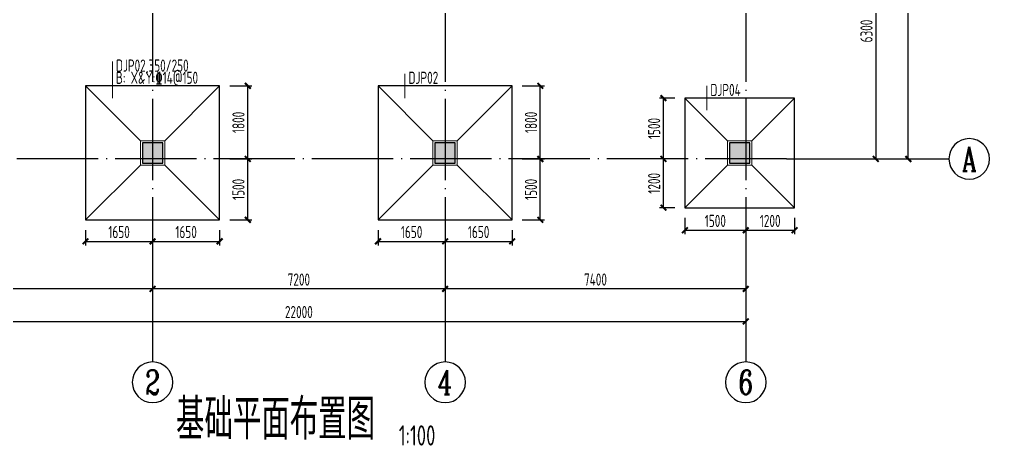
# Model space of a CAD drawing. Extents: x 9731685 to 18866768, y -962146 to 194094.
# Drawn here: x 9796517 to 9820395, y 14506 to 25002 of the extents above; entities that cross this region are included whole.
import ezdxf
from ezdxf.enums import TextEntityAlignment as Align

# ---------------------------------------------------------------- set-up
doc = ezdxf.new("R2010")
doc.units = 0
doc.header["$LTSCALE"] = 1000
doc.linetypes.add('DOTE', pattern=[2.42, 2, -0.2, 0.02, -0.2])
doc.layers.get('0').update_dxf_attribs({"linetype": 'CONTINUOUS'})
doc.layers.get('Defpoints').update_dxf_attribs({"linetype": 'CONTINUOUS'})
for name, color, linetype in [('10', 7, 'CONTINUOUS'), ('AXIS', 1, 'DOTE'), ('AXIS_DIM', 3, 'CONTINUOUS'), ('AXIS_NUM', 7, 'CONTINUOUS'), ('COLU', 7, 'CONTINUOUS'), ('COLU_HATCH', 251, 'CONTINUOUS'), ('DIM', 3, 'CONTINUOUS'), ('NUM', 7, 'CONTINUOUS')]:
    doc.layers.add(name, color=color, linetype=linetype)
doc.layers.add('1505', color=2, linetype='CONTINUOUS', lineweight=18)
doc.layers.add('1526', color=7, linetype='CONTINUOUS', lineweight=18)
doc.layers.add('709', color=7, linetype='CONTINUOUS', lineweight=18, true_color=0xdfdfdf)
doc.styles.add('TSSD_Axis', font='Complex.shx', dxfattribs={"width": 0.7, "bigfont": 'hztxt.shx'})
doc.styles.add('TSSD_Dimension', font='Tssdeng.shx', dxfattribs={"width": 0.7, "bigfont": 'hztxt.shx'})
doc.styles.add('TSSD_Norm', font='Tssdeng.shx', dxfattribs={"width": 0.7, "bigfont": 'hztxt.shx'})
doc.styles.add('TSSD_Rein', font='Tssdeng.shx', dxfattribs={"width": 0.7, "bigfont": 'hztxt.shx'})
doc.dimstyles.new('TSSD_100_100$0', dxfattribs={"dimtxt": 300, "dimasz": 100, "dimexe": 100, "dimexo": 250, "dimgap": 80, "dimtad": 1, "dimdec": 0, "dimzin": 0, "dimdsep": 46, "dimtxsty": 'TSSD_Dimension', "dimblk1": 'ARCHTICK', "dimblk2": 'ARCHTICK', "dimsah": 1, "dimcen": 0, "dimclrd": 3, "dimclre": 256, "dimclrt": 7, "dimadec": 1, "dimazin": 0, "dimtfac": 1, "dimtdec": 0, "dimtix": 1, "dimtmove": 2, "dimatfit": 3, "dimldrblk": 'ARCHTICK', "dimfxl": 1, "dimtolj": 1, "dimtzin": 0, "dimarcsym": 0})

# ---------------------------------------------------------------- blocks, each defined once
blk = doc.blocks.new('ts_axno')
at = {"color": 0, "linetype": 'ByBlock', "lineweight": -2}
blk.add_circle((0, 0), 0.5, dxfattribs=at)
at = {"color": 0, "linetype": 'ByBlock', "lineweight": -2, "style": 'TSSD_Axis', "width": 0.7}
blk.add_attdef('A', text='', height=0.6, dxfattribs=at).set_placement((0, 0), align=Align.MIDDLE_CENTER)
blk = doc.blocks.new('_ArchTick')
at = {"color": 0, "linetype": 'ByBlock', "const_width": 0.5}
blk.add_lwpolyline([(-0.71, -0.71), (0.71, 0.71)], dxfattribs=at)
blk = doc.blocks.new('*D692')
at = {"layer": 'AXIS_DIM', "lineweight": -2}
for p, q in [((9806995, 20315), (9806995, 18265)), ((9814395, 20315), (9814395, 18265))]:
    blk.add_line(p, q, dxfattribs=at)
at = {"layer": 'AXIS_DIM', "color": 3, "lineweight": -2}
blk.add_line((9814395, 18365), (9806995, 18365), dxfattribs=at)
at = {"layer": 'Defpoints', "color": 0}
for p in [(9806995, 20565), (9814395, 20565), (9806995, 18365)]:
    blk.add_point(p, dxfattribs=at)
at = {"layer": 'AXIS_DIM', "color": 3, "lineweight": -2, "xscale": 100, "yscale": 100, "zscale": 100, "rotation": 180}
blk.add_blockref('_ArchTick', (9806995, 18365), dxfattribs=at)
at = {"layer": 'AXIS_DIM', "color": 3, "lineweight": -2, "xscale": 100, "yscale": 100, "zscale": 100}
blk.add_blockref('_ArchTick', (9814395, 18365), dxfattribs=at)
at = {"layer": 'AXIS_DIM', "color": 7, "insert": (9810695, 18595), "char_height": 300, "attachment_point": 5, "style": 'TSSD_Dimension'}
blk.add_mtext('\\A1;7400', dxfattribs=at)
blk = doc.blocks.new('*D693')
at = {"layer": 'AXIS_DIM', "lineweight": -2}
for p, q in [((9799795, 20315), (9799795, 18265)), ((9806995, 20315), (9806995, 18265))]:
    blk.add_line(p, q, dxfattribs=at)
at = {"layer": 'AXIS_DIM', "color": 3, "lineweight": -2}
blk.add_line((9806995, 18365), (9799795, 18365), dxfattribs=at)
at = {"layer": 'Defpoints', "color": 0}
for p in [(9799795, 20565), (9806995, 20565), (9799795, 18365)]:
    blk.add_point(p, dxfattribs=at)
at = {"layer": 'AXIS_DIM', "color": 3, "lineweight": -2, "xscale": 100, "yscale": 100, "zscale": 100, "rotation": 180}
blk.add_blockref('_ArchTick', (9799795, 18365), dxfattribs=at)
at = {"layer": 'AXIS_DIM', "color": 3, "lineweight": -2, "xscale": 100, "yscale": 100, "zscale": 100}
blk.add_blockref('_ArchTick', (9806995, 18365), dxfattribs=at)
at = {"layer": 'AXIS_DIM', "color": 7, "insert": (9803395, 18595), "char_height": 300, "attachment_point": 5, "style": 'TSSD_Dimension'}
blk.add_mtext('\\A1;7200', dxfattribs=at)
blk = doc.blocks.new('*D694')
at = {"layer": 'AXIS_DIM', "lineweight": -2}
for p, q in [((9792395, 20315), (9792395, 18265)), ((9799795, 20315), (9799795, 18265))]:
    blk.add_line(p, q, dxfattribs=at)
at = {"layer": 'AXIS_DIM', "color": 3, "lineweight": -2}
blk.add_line((9799795, 18365), (9792395, 18365), dxfattribs=at)
at = {"layer": 'Defpoints', "color": 0}
for p in [(9792395, 20565), (9799795, 20565), (9792395, 18365)]:
    blk.add_point(p, dxfattribs=at)
at = {"layer": 'AXIS_DIM', "color": 3, "lineweight": -2, "xscale": 100, "yscale": 100, "zscale": 100, "rotation": 180}
blk.add_blockref('_ArchTick', (9792395, 18365), dxfattribs=at)
at = {"layer": 'AXIS_DIM', "color": 3, "lineweight": -2, "xscale": 100, "yscale": 100, "zscale": 100}
blk.add_blockref('_ArchTick', (9799795, 18365), dxfattribs=at)
at = {"layer": 'AXIS_DIM', "color": 7, "insert": (9796095, 18595), "char_height": 300, "attachment_point": 5, "style": 'TSSD_Dimension'}
blk.add_mtext('\\A1;7400', dxfattribs=at)
blk = doc.blocks.new('*D695')
at = {"layer": 'AXIS_DIM', "lineweight": -2}
for p, q in [((9792395, 20315), (9792395, 17465)), ((9814395, 20315), (9814395, 17465))]:
    blk.add_line(p, q, dxfattribs=at)
at = {"layer": 'AXIS_DIM', "color": 3, "lineweight": -2}
blk.add_line((9792395, 17565), (9814395, 17565), dxfattribs=at)
at = {"layer": 'Defpoints', "color": 0}
for p in [(9792395, 20565), (9814395, 20565), (9814395, 17565)]:
    blk.add_point(p, dxfattribs=at)
at = {"layer": 'AXIS_DIM', "color": 3, "lineweight": -2, "xscale": 100, "yscale": 100, "zscale": 100, "rotation": 180}
blk.add_blockref('_ArchTick', (9792395, 17565), dxfattribs=at)
at = {"layer": 'AXIS_DIM', "color": 3, "lineweight": -2, "xscale": 100, "yscale": 100, "zscale": 100}
blk.add_blockref('_ArchTick', (9814395, 17565), dxfattribs=at)
at = {"layer": 'AXIS_DIM', "color": 7, "insert": (9803395, 17795), "char_height": 300, "attachment_point": 5, "style": 'TSSD_Dimension'}
blk.add_mtext('\\A1;22000', dxfattribs=at)
blk = doc.blocks.new('*D698')
at = {"layer": 'AXIS_DIM', "lineweight": -2}
for p, q in [((9815645, 27865), (9817695, 27865)), ((9815645, 21565), (9817695, 21565))]:
    blk.add_line(p, q, dxfattribs=at)
at = {"layer": 'AXIS_DIM', "color": 3, "lineweight": -2}
blk.add_line((9817595, 27865), (9817595, 21565), dxfattribs=at)
at = {"layer": 'Defpoints', "color": 0}
for p in [(9815395, 27865), (9815395, 21565), (9817595, 21565)]:
    blk.add_point(p, dxfattribs=at)
at = {"layer": 'AXIS_DIM', "color": 3, "lineweight": -2, "xscale": 100, "yscale": 100, "zscale": 100}
for p, rotation in [((9817595, 27865), 90), ((9817595, 21565), 270)]:
    blk.add_blockref('_ArchTick', p, dxfattribs=dict(at, rotation=rotation))
at = {"layer": 'AXIS_DIM', "color": 7, "insert": (9817365, 24715), "char_height": 300, "attachment_point": 5, "rotation": 90, "style": 'TSSD_Dimension'}
blk.add_mtext('\\A1;6300', dxfattribs=at)
blk = doc.blocks.new('*D699')
at = {"layer": 'AXIS_DIM', "lineweight": -2}
for p, q in [((9815645, 36565), (9818495, 36565)), ((9815645, 21565), (9818495, 21565))]:
    blk.add_line(p, q, dxfattribs=at)
at = {"layer": 'AXIS_DIM', "color": 3, "lineweight": -2}
blk.add_line((9818395, 21565), (9818395, 36565), dxfattribs=at)
at = {"layer": 'Defpoints', "color": 0}
for p in [(9815395, 36565), (9818395, 36565), (9815395, 21565)]:
    blk.add_point(p, dxfattribs=at)
at = {"layer": 'AXIS_DIM', "color": 3, "lineweight": -2, "xscale": 100, "yscale": 100, "zscale": 100}
for p, rotation in [((9818395, 36565), 90), ((9818395, 21565), 270)]:
    blk.add_blockref('_ArchTick', p, dxfattribs=dict(at, rotation=rotation))
at = {"layer": 'AXIS_DIM', "color": 7, "insert": (9818165, 29065), "char_height": 300, "attachment_point": 5, "rotation": 90, "style": 'TSSD_Dimension'}
blk.add_mtext('\\A1;15000', dxfattribs=at)
blk = doc.blocks.new('*D713')
at = {"layer": 'Defpoints', "color": 0}
for p in [(9798145, 20065), (9799795, 20065), (9799795, 19536)]:
    blk.add_point(p, dxfattribs=at)
at = {"layer": 'DIM', "lineweight": -2}
for p, q in [((9798145, 19815), (9798145, 19436)), ((9799795, 19815), (9799795, 19436))]:
    blk.add_line(p, q, dxfattribs=at)
at = {"layer": 'DIM', "color": 3, "lineweight": -2}
blk.add_line((9798145, 19536), (9799795, 19536), dxfattribs=at)
at = {"layer": 'DIM', "color": 3, "lineweight": -2, "xscale": 100, "yscale": 100, "zscale": 100, "rotation": 180}
blk.add_blockref('_ArchTick', (9798145, 19536), dxfattribs=at)
at = {"layer": 'DIM', "color": 3, "lineweight": -2, "xscale": 100, "yscale": 100, "zscale": 100}
blk.add_blockref('_ArchTick', (9799795, 19536), dxfattribs=at)
at = {"layer": 'DIM', "color": 7, "insert": (9798970, 19766), "char_height": 300, "attachment_point": 5, "style": 'TSSD_Dimension'}
blk.add_mtext('\\A1;1650', dxfattribs=at)
blk = doc.blocks.new('*D714')
at = {"layer": 'Defpoints', "color": 0}
for p in [(9799795, 20065), (9801445, 20065), (9801445, 19536)]:
    blk.add_point(p, dxfattribs=at)
at = {"layer": 'DIM', "lineweight": -2}
for p, q in [((9799795, 19815), (9799795, 19436)), ((9801445, 19815), (9801445, 19436))]:
    blk.add_line(p, q, dxfattribs=at)
at = {"layer": 'DIM', "color": 3, "lineweight": -2}
blk.add_line((9799795, 19536), (9801445, 19536), dxfattribs=at)
at = {"layer": 'DIM', "color": 3, "lineweight": -2, "xscale": 100, "yscale": 100, "zscale": 100, "rotation": 180}
blk.add_blockref('_ArchTick', (9799795, 19536), dxfattribs=at)
at = {"layer": 'DIM', "color": 3, "lineweight": -2, "xscale": 100, "yscale": 100, "zscale": 100}
blk.add_blockref('_ArchTick', (9801445, 19536), dxfattribs=at)
at = {"layer": 'DIM', "color": 7, "insert": (9800620, 19766), "char_height": 300, "attachment_point": 5, "style": 'TSSD_Dimension'}
blk.add_mtext('\\A1;1650', dxfattribs=at)
blk = doc.blocks.new('*D715')
at = {"layer": 'Defpoints', "color": 0}
for p in [(9801445, 21565), (9802138, 21565), (9801445, 20065)]:
    blk.add_point(p, dxfattribs=at)
at = {"layer": 'DIM', "lineweight": -2}
for p, q in [((9801695, 21565), (9802238, 21565)), ((9801695, 20065), (9802238, 20065))]:
    blk.add_line(p, q, dxfattribs=at)
at = {"layer": 'DIM', "color": 3, "lineweight": -2}
blk.add_line((9802138, 20065), (9802138, 21565), dxfattribs=at)
at = {"layer": 'DIM', "color": 3, "lineweight": -2, "xscale": 100, "yscale": 100, "zscale": 100}
for p, rotation in [((9802138, 21565), 90), ((9802138, 20065), 270)]:
    blk.add_blockref('_ArchTick', p, dxfattribs=dict(at, rotation=rotation))
at = {"layer": 'DIM', "color": 7, "insert": (9801908, 20815), "char_height": 300, "attachment_point": 5, "rotation": 90, "style": 'TSSD_Dimension'}
blk.add_mtext('\\A1;1500', dxfattribs=at)
blk = doc.blocks.new('*D716')
at = {"layer": 'Defpoints', "color": 0}
for p in [(9801445, 23365), (9802138, 23365), (9801445, 21565)]:
    blk.add_point(p, dxfattribs=at)
at = {"layer": 'DIM', "lineweight": -2}
for p, q in [((9801695, 23365), (9802238, 23365)), ((9801695, 21565), (9802238, 21565))]:
    blk.add_line(p, q, dxfattribs=at)
at = {"layer": 'DIM', "color": 3, "lineweight": -2}
blk.add_line((9802138, 21565), (9802138, 23365), dxfattribs=at)
at = {"layer": 'DIM', "color": 3, "lineweight": -2, "xscale": 100, "yscale": 100, "zscale": 100}
for p, rotation in [((9802138, 23365), 90), ((9802138, 21565), 270)]:
    blk.add_blockref('_ArchTick', p, dxfattribs=dict(at, rotation=rotation))
at = {"layer": 'DIM', "color": 7, "insert": (9801908, 22465), "char_height": 300, "attachment_point": 5, "rotation": 90, "style": 'TSSD_Dimension'}
blk.add_mtext('\\A1;1800', dxfattribs=at)
blk = doc.blocks.new('*D717')
at = {"layer": 'Defpoints', "color": 0}
for p in [(9805345, 20065), (9806995, 20065), (9806995, 19536)]:
    blk.add_point(p, dxfattribs=at)
at = {"layer": 'DIM', "lineweight": -2}
for p, q in [((9805345, 19815), (9805345, 19436)), ((9806995, 19815), (9806995, 19436))]:
    blk.add_line(p, q, dxfattribs=at)
at = {"layer": 'DIM', "color": 3, "lineweight": -2}
blk.add_line((9805345, 19536), (9806995, 19536), dxfattribs=at)
at = {"layer": 'DIM', "color": 3, "lineweight": -2, "xscale": 100, "yscale": 100, "zscale": 100, "rotation": 180}
blk.add_blockref('_ArchTick', (9805345, 19536), dxfattribs=at)
at = {"layer": 'DIM', "color": 3, "lineweight": -2, "xscale": 100, "yscale": 100, "zscale": 100}
blk.add_blockref('_ArchTick', (9806995, 19536), dxfattribs=at)
at = {"layer": 'DIM', "color": 7, "insert": (9806170, 19766), "char_height": 300, "attachment_point": 5, "style": 'TSSD_Dimension'}
blk.add_mtext('\\A1;1650', dxfattribs=at)
blk = doc.blocks.new('*D718')
at = {"layer": 'Defpoints', "color": 0}
for p in [(9806995, 20065), (9808645, 20065), (9808645, 19536)]:
    blk.add_point(p, dxfattribs=at)
at = {"layer": 'DIM', "lineweight": -2}
for p, q in [((9806995, 19815), (9806995, 19436)), ((9808645, 19815), (9808645, 19436))]:
    blk.add_line(p, q, dxfattribs=at)
at = {"layer": 'DIM', "color": 3, "lineweight": -2}
blk.add_line((9806995, 19536), (9808645, 19536), dxfattribs=at)
at = {"layer": 'DIM', "color": 3, "lineweight": -2, "xscale": 100, "yscale": 100, "zscale": 100, "rotation": 180}
blk.add_blockref('_ArchTick', (9806995, 19536), dxfattribs=at)
at = {"layer": 'DIM', "color": 3, "lineweight": -2, "xscale": 100, "yscale": 100, "zscale": 100}
blk.add_blockref('_ArchTick', (9808645, 19536), dxfattribs=at)
at = {"layer": 'DIM', "color": 7, "insert": (9807820, 19766), "char_height": 300, "attachment_point": 5, "style": 'TSSD_Dimension'}
blk.add_mtext('\\A1;1650', dxfattribs=at)
blk = doc.blocks.new('*D719')
at = {"layer": 'Defpoints', "color": 0}
for p in [(9808645, 21565), (9809338, 21565), (9808645, 20065)]:
    blk.add_point(p, dxfattribs=at)
at = {"layer": 'DIM', "lineweight": -2}
for p, q in [((9808895, 21565), (9809438, 21565)), ((9808895, 20065), (9809438, 20065))]:
    blk.add_line(p, q, dxfattribs=at)
at = {"layer": 'DIM', "color": 3, "lineweight": -2}
blk.add_line((9809338, 20065), (9809338, 21565), dxfattribs=at)
at = {"layer": 'DIM', "color": 3, "lineweight": -2, "xscale": 100, "yscale": 100, "zscale": 100}
for p, rotation in [((9809338, 21565), 90), ((9809338, 20065), 270)]:
    blk.add_blockref('_ArchTick', p, dxfattribs=dict(at, rotation=rotation))
at = {"layer": 'DIM', "color": 7, "insert": (9809108, 20815), "char_height": 300, "attachment_point": 5, "rotation": 90, "style": 'TSSD_Dimension'}
blk.add_mtext('\\A1;1500', dxfattribs=at)
blk = doc.blocks.new('*D720')
at = {"layer": 'Defpoints', "color": 0}
for p in [(9808645, 23365), (9809338, 23365), (9808645, 21565)]:
    blk.add_point(p, dxfattribs=at)
at = {"layer": 'DIM', "lineweight": -2}
for p, q in [((9808895, 23365), (9809438, 23365)), ((9808895, 21565), (9809438, 21565))]:
    blk.add_line(p, q, dxfattribs=at)
at = {"layer": 'DIM', "color": 3, "lineweight": -2}
blk.add_line((9809338, 21565), (9809338, 23365), dxfattribs=at)
at = {"layer": 'DIM', "color": 3, "lineweight": -2, "xscale": 100, "yscale": 100, "zscale": 100}
for p, rotation in [((9809338, 23365), 90), ((9809338, 21565), 270)]:
    blk.add_blockref('_ArchTick', p, dxfattribs=dict(at, rotation=rotation))
at = {"layer": 'DIM', "color": 7, "insert": (9809108, 22465), "char_height": 300, "attachment_point": 5, "rotation": 90, "style": 'TSSD_Dimension'}
blk.add_mtext('\\A1;1800', dxfattribs=at)
blk = doc.blocks.new('*D721')
at = {"layer": 'Defpoints', "color": 0}
for p in [(9812895, 20365), (9814395, 20365), (9814395, 19809)]:
    blk.add_point(p, dxfattribs=at)
at = {"layer": 'DIM', "lineweight": -2}
for p, q in [((9812895, 20115), (9812895, 19709)), ((9814395, 20115), (9814395, 19709))]:
    blk.add_line(p, q, dxfattribs=at)
at = {"layer": 'DIM', "color": 3, "lineweight": -2}
blk.add_line((9812895, 19809), (9814395, 19809), dxfattribs=at)
at = {"layer": 'DIM', "color": 3, "lineweight": -2, "xscale": 100, "yscale": 100, "zscale": 100, "rotation": 180}
blk.add_blockref('_ArchTick', (9812895, 19809), dxfattribs=at)
at = {"layer": 'DIM', "color": 3, "lineweight": -2, "xscale": 100, "yscale": 100, "zscale": 100}
blk.add_blockref('_ArchTick', (9814395, 19809), dxfattribs=at)
at = {"layer": 'DIM', "color": 7, "insert": (9813645, 20039), "char_height": 300, "attachment_point": 5, "style": 'TSSD_Dimension'}
blk.add_mtext('\\A1;1500', dxfattribs=at)
blk = doc.blocks.new('*D722')
at = {"layer": 'Defpoints', "color": 0}
for p in [(9814395, 20365), (9815595, 20365), (9815595, 19809)]:
    blk.add_point(p, dxfattribs=at)
at = {"layer": 'DIM', "lineweight": -2}
for p, q in [((9814395, 20115), (9814395, 19709)), ((9815595, 20115), (9815595, 19709))]:
    blk.add_line(p, q, dxfattribs=at)
at = {"layer": 'DIM', "color": 3, "lineweight": -2}
blk.add_line((9814395, 19809), (9815595, 19809), dxfattribs=at)
at = {"layer": 'DIM', "color": 3, "lineweight": -2, "xscale": 100, "yscale": 100, "zscale": 100, "rotation": 180}
blk.add_blockref('_ArchTick', (9814395, 19809), dxfattribs=at)
at = {"layer": 'DIM', "color": 3, "lineweight": -2, "xscale": 100, "yscale": 100, "zscale": 100}
blk.add_blockref('_ArchTick', (9815595, 19809), dxfattribs=at)
at = {"layer": 'DIM', "color": 7, "insert": (9814995, 20039), "char_height": 300, "attachment_point": 5, "style": 'TSSD_Dimension'}
blk.add_mtext('\\A1;1200', dxfattribs=at)
blk = doc.blocks.new('*D723')
at = {"layer": 'Defpoints', "color": 0}
for p in [(9812369, 21565), (9812895, 21565), (9812895, 20365)]:
    blk.add_point(p, dxfattribs=at)
at = {"layer": 'DIM', "lineweight": -2}
for p, q in [((9812645, 21565), (9812269, 21565)), ((9812645, 20365), (9812269, 20365))]:
    blk.add_line(p, q, dxfattribs=at)
at = {"layer": 'DIM', "color": 3, "lineweight": -2}
blk.add_line((9812369, 20365), (9812369, 21565), dxfattribs=at)
at = {"layer": 'DIM', "color": 3, "lineweight": -2, "xscale": 100, "yscale": 100, "zscale": 100}
for p, rotation in [((9812369, 21565), 90), ((9812369, 20365), 270)]:
    blk.add_blockref('_ArchTick', p, dxfattribs=dict(at, rotation=rotation))
at = {"layer": 'DIM', "color": 7, "insert": (9812139, 20965), "char_height": 300, "attachment_point": 5, "rotation": 90, "style": 'TSSD_Dimension'}
blk.add_mtext('\\A1;1200', dxfattribs=at)
blk = doc.blocks.new('*D724')
at = {"layer": 'Defpoints', "color": 0}
for p in [(9812369, 23065), (9812895, 23065), (9812895, 21565)]:
    blk.add_point(p, dxfattribs=at)
at = {"layer": 'DIM', "lineweight": -2}
for p, q in [((9812645, 23065), (9812269, 23065)), ((9812645, 21565), (9812269, 21565))]:
    blk.add_line(p, q, dxfattribs=at)
at = {"layer": 'DIM', "color": 3, "lineweight": -2}
blk.add_line((9812369, 21565), (9812369, 23065), dxfattribs=at)
at = {"layer": 'DIM', "color": 3, "lineweight": -2, "xscale": 100, "yscale": 100, "zscale": 100}
for p, rotation in [((9812369, 23065), 90), ((9812369, 21565), 270)]:
    blk.add_blockref('_ArchTick', p, dxfattribs=dict(at, rotation=rotation))
at = {"layer": 'DIM', "color": 7, "insert": (9812139, 22315), "char_height": 300, "attachment_point": 5, "rotation": 90, "style": 'TSSD_Dimension'}
blk.add_mtext('\\A1;1500', dxfattribs=at)

msp = doc.modelspace()

# ---------------------------------------------------------------- hatches: boundary and pattern name
at = {"layer": 'COLU_HATCH'}
for points in [[(9800045.4, 21464.9), (9800045.4, 21964.9), (9799545.4, 21964.9), (9799545.4, 21464.9)], [(9807245.4, 21464.9), (9807245.4, 21964.9), (9806745.4, 21964.9), (9806745.4, 21464.9)], [(9814495.4, 21464.9), (9814495.4, 21964.9), (9813995.4, 21964.9), (9813995.4, 21464.9)]]:
    msp.add_hatch(color=256, dxfattribs=at).paths.add_polyline_path(points)

# ---------------------------------------------------------------- linework, layer by layer
at = {"layer": '10', "ltscale": 1}
for points in [[(9800045.4, 21464.9), (9800045.4, 21964.9), (9799545.4, 21964.9), (9799545.4, 21464.9)], [(9807245.4, 21464.9), (9807245.4, 21964.9), (9806745.4, 21964.9), (9806745.4, 21464.9)], [(9814495.4, 21464.9), (9814495.4, 21964.9), (9813995.4, 21964.9), (9813995.4, 21464.9)]]:
    msp.add_lwpolyline(points, close=True, dxfattribs=at)
at = {"layer": '1505', "ltscale": 1}
for points in [[(9798145.4, 23364.9), (9799495.4, 22014.9)], [(9801445.4, 23364.9), (9800095.4, 22014.9)], [(9805345.4, 23364.9), (9806695.4, 22014.9)], [(9808645.4, 23364.9), (9807295.4, 22014.9)], [(9812895.4, 23064.9), (9813945.4, 22014.9)], [(9815595.4, 23064.9), (9814545.4, 22014.9)], [(9798145.4, 20064.9), (9799495.4, 21414.9)], [(9801445.4, 20064.9), (9800095.4, 21414.9)], [(9805345.4, 20064.9), (9806695.4, 21414.9)], [(9808645.4, 20064.9), (9807295.4, 21414.9)], [(9812895.4, 20364.9), (9813945.4, 21414.9)], [(9815595.4, 20364.9), (9814545.4, 21414.9)]]:
    msp.add_lwpolyline(points, dxfattribs=at)
for points in [[(9799495.4, 21414.9), (9800095.4, 21414.9), (9800095.4, 22014.9), (9799495.4, 22014.9)], [(9806695.4, 21414.9), (9807295.4, 21414.9), (9807295.4, 22014.9), (9806695.4, 22014.9)], [(9813945.4, 21414.9), (9814545.4, 21414.9), (9814545.4, 22014.9), (9813945.4, 22014.9)]]:
    msp.add_lwpolyline(points, close=True, dxfattribs=at)
at = {"layer": '1526', "ltscale": 1}
for p, q in [((9798805.4, 23064.9), (9798805.4, 23964.9)), ((9806005.4, 23064.9), (9806005.4, 23664.9)), ((9813435.4, 22764.9), (9813435.4, 23364.9))]:
    msp.add_line(p, q, dxfattribs=at)
at = {"layer": '709', "linetype": 'Continuous'}
for points in [[(9800045.4, 21464.9), (9800045.4, 21964.9), (9799545.4, 21964.9), (9799545.4, 21464.9)], [(9807245.4, 21464.9), (9807245.4, 21964.9), (9806745.4, 21964.9), (9806745.4, 21464.9)], [(9814495.4, 21464.9), (9814495.4, 21964.9), (9813995.4, 21964.9), (9813995.4, 21464.9)]]:
    msp.add_lwpolyline(points, close=True, dxfattribs=at)
at = {"layer": 'AXIS'}
for p, q in [((9799795.4, 37564.9, 0), (9799795.4, 20564.9, 0)), ((9806995.4, 37564.9, 0), (9806995.4, 20564.9, 0)), ((9814395.4, 37564.9, 0), (9814395.4, 20564.9, 0)), ((9815395.4, 21564.9, 0), (9791395.4, 21564.9, 0))]:
    msp.add_line(p, q, dxfattribs=at)
at = {"layer": 'AXIS_NUM'}
for p, q in [((9815395.4, 21564.9, 0), (9819395.4, 21564.9, 0)), ((9799795.4, 20564.9, 0), (9799795.4, 16564.9, 0)), ((9806995.4, 20564.9, 0), (9806995.4, 16564.9, 0)), ((9814395.4, 20564.9, 0), (9814395.4, 16564.9, 0))]:
    msp.add_line(p, q, dxfattribs=at)
at = {"layer": 'COLU', "ltscale": 1}
for points in [[(9798145.4, 20064.9), (9801445.4, 20064.9), (9801445.4, 23364.9), (9798145.4, 23364.9)], [(9805345.4, 20064.9), (9808645.4, 20064.9), (9808645.4, 23364.9), (9805345.4, 23364.9)], [(9812895.4, 20364.9), (9815595.4, 20364.9), (9815595.4, 23064.9), (9812895.4, 23064.9)]]:
    msp.add_lwpolyline(points, close=True, dxfattribs=at)

# ---------------------------------------------------------------- block references
at = {"layer": 'AXIS_NUM'}
ref = msp.add_blockref('ts_axno', (9819895.4, 21564.9, 0), dxfattribs=dict(at, xscale=-1000, yscale=1000, zscale=1000))
ref.add_attrib('A', 'A', dxfattribs={"height": 600, "style": 'TSSD_Axis', "width": 0.7}).set_placement((9819895.4, 21564.9, 0), align=Align.MIDDLE_CENTER)
ref = msp.add_blockref('ts_axno', (9799795.4, 16064.9, 0), dxfattribs=dict(at, xscale=-1000, yscale=1000, zscale=1000, rotation=180))
ref.add_attrib('2', '2', dxfattribs={"height": 600, "style": 'TSSD_Axis', "width": 0.7}).set_placement((9799795.4, 16064.9, 0), align=Align.MIDDLE_CENTER)
ref = msp.add_blockref('ts_axno', (9806995.4, 16064.9, 0), dxfattribs=dict(at, xscale=-1000, yscale=1000, zscale=1000, rotation=180))
ref.add_attrib('4', '4', dxfattribs={"height": 600, "style": 'TSSD_Axis', "width": 0.7}).set_placement((9806995.4, 16064.9, 0), align=Align.MIDDLE_CENTER)
ref = msp.add_blockref('ts_axno', (9814395.4, 16064.9, 0), dxfattribs=dict(at, xscale=-1000, yscale=1000, zscale=1000, rotation=180))
ref.add_attrib('6', '6', dxfattribs={"height": 600, "style": 'TSSD_Axis', "width": 0.7}).set_placement((9814395.4, 16064.9, 0), align=Align.MIDDLE_CENTER)

# ---------------------------------------------------------------- texts
at = {"layer": '1526', "style": 'TSSD_Rein', "width": 0.7}
for s, p in [('DJP02,350/250', (9798893.3, 24014.3)), ('B: X&Y:%%13214@150', (9798893.3, 23714.3)), ('DJP02', (9806093.3, 23714.3)), ('DJP04', (9813523.3, 23414.3))]:
    msp.add_text(s, height=300, dxfattribs=at).set_placement(p, align=Align.TOP_LEFT)
at = {"layer": 'NUM', "style": 'TSSD_Norm', "width": 0.7}
for s, height, p in [('基础平面布置图', 1000, (9800370.9, 14355.7, 0)), ('1:100', 500, (9805855.2, 14355.7, 0))]:
    msp.add_text(s, height=height, dxfattribs=at).set_placement(p, align=Align.BOTTOM_LEFT)

# ---------------------------------------------------------------- dimensions: what is measured, and where the dimension line sits
at = {"layer": 'AXIS_DIM'}
for base, p1, p2, picture, middle in [((9818395.4, 36564.9, 0), (9815395.4, 21564.9, 0), (9815395.4, 36564.9, 0), '*D699', (9818165.4, 29064.9, 0)), ((9817595.4, 21564.9, 0), (9815395.4, 27864.9, 0), (9815395.4, 21564.9, 0), '*D698', (9817365.4, 24714.9, 0))]:
    dim = msp.add_linear_dim(base=base, p1=p1, p2=p2, angle=90, dimstyle='TSSD_100_100$0', dxfattribs=at)
    dim.commit()
    dim.dimension.update_dxf_attribs({"geometry": picture, "text_midpoint": middle})
for base, p1, p2, picture, middle in [((9792395.4, 18364.9, 0), (9799795.4, 20564.9, 0), (9792395.4, 20564.9, 0), '*D694', (9796095.4, 18594.9, 0)), ((9814395.4, 17564.9, 0), (9792395.4, 20564.9, 0), (9814395.4, 20564.9, 0), '*D695', (9803395.4, 17794.9, 0)), ((9799795.4, 18364.9, 0), (9806995.4, 20564.9, 0), (9799795.4, 20564.9, 0), '*D693', (9803395.4, 18594.9, 0)), ((9806995.4, 18364.9, 0), (9814395.4, 20564.9, 0), (9806995.4, 20564.9, 0), '*D692', (9810695.4, 18594.9, 0))]:
    dim = msp.add_linear_dim(base=base, p1=p1, p2=p2, dimstyle='TSSD_100_100$0', dxfattribs=at)
    dim.commit()
    dim.dimension.update_dxf_attribs({"geometry": picture, "text_midpoint": middle})
at = {"layer": 'DIM'}
for base, p1, p2, picture, middle in [((9802138.2, 23364.9), (9801445.4, 21564.9), (9801445.4, 23364.9), '*D716', (9801908.2, 22464.9)), ((9809338.2, 23364.9), (9808645.4, 21564.9), (9808645.4, 23364.9), '*D720', (9809108.2, 22464.9)), ((9812369.5, 23064.9), (9812895.4, 21564.9), (9812895.4, 23064.9), '*D724', (9812139.5, 22314.9)), ((9802138.2, 21564.9), (9801445.4, 20064.9), (9801445.4, 21564.9), '*D715', (9801908.2, 20814.9)), ((9809338.2, 21564.9), (9808645.4, 20064.9), (9808645.4, 21564.9), '*D719', (9809108.2, 20814.9)), ((9812369.5, 21564.9), (9812895.4, 20364.9), (9812895.4, 21564.9), '*D723', (9812139.5, 20964.9))]:
    dim = msp.add_linear_dim(base=base, p1=p1, p2=p2, angle=90, dimstyle='TSSD_100_100$0', dxfattribs=at)
    dim.commit()
    dim.dimension.update_dxf_attribs({"geometry": picture, "text_midpoint": middle})
for base, p1, p2, picture, middle in [((9814395.4, 19809), (9812895.4, 20364.9), (9814395.4, 20364.9), '*D721', (9813645.4, 20039)), ((9815595.4, 19809), (9814395.4, 20364.9), (9815595.4, 20364.9), '*D722', (9814995.4, 20039)), ((9799795.4, 19536.3), (9798145.4, 20064.9), (9799795.4, 20064.9), '*D713', (9798970.4, 19766.3)), ((9801445.4, 19536.3), (9799795.4, 20064.9), (9801445.4, 20064.9), '*D714', (9800620.4, 19766.3)), ((9806995.4, 19536.3), (9805345.4, 20064.9), (9806995.4, 20064.9), '*D717', (9806170.4, 19766.3)), ((9808645.4, 19536.3), (9806995.4, 20064.9), (9808645.4, 20064.9), '*D718', (9807820.4, 19766.3))]:
    dim = msp.add_linear_dim(base=base, p1=p1, p2=p2, dimstyle='TSSD_100_100$0', dxfattribs=at)
    dim.commit()
    dim.dimension.update_dxf_attribs({"geometry": picture, "text_midpoint": middle})

doc.saveas('drawing.dxf')
